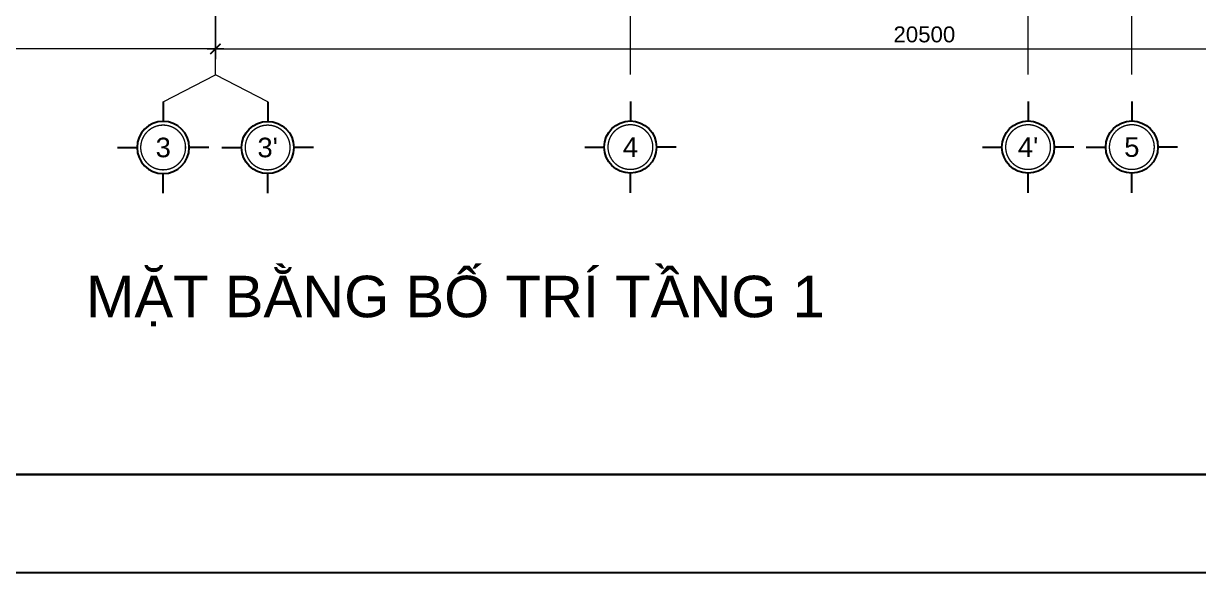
# Model space of a CAD drawing. Header units: millimetres. Extents: x 886808 to 1650903, y -1008069 to 230892.
# Drawn here: x 942144 to 959133, y -390699 to -382753 of the extents above; entities that cross this region are included whole.
import ezdxf
from ezdxf.enums import TextEntityAlignment as Align

# ---------------------------------------------------------------- set-up
doc = ezdxf.new("R2010")
doc.units = ezdxf.units.MM
for name, pattern in [('CENTER', [2, 1.25, -0.25, 0.25, -0.25]), ('CENTER2', [28.575, 19.05, -3.175, 3.175, -3.175]), ('CONTINOUS', [0])]:
    doc.linetypes.add(name, pattern=pattern)
doc.layers.get('0').update_dxf_attribs({"lineweight": 0})
for name, color, linetype, lineweight in [('8l NET TO', 8, 'Continuous', 9), ('A-Wall', 113, 'Continuous', 30), ('A_Dim', 8, 'Continuous', 5), ('net truc', 250, 'CENTER2', 5), ('Q - TEN PHONG', 7, 'Continuous', 18), ('Text', 250, 'Continuous', 25)]:
    doc.layers.add(name, color=color, linetype=linetype, lineweight=lineweight)
doc.styles.add('Arial', font='arial.ttf', dxfattribs={"height": 253.361452})
doc.styles.add('DAT', font='')
doc.styles.add('TIÊU ĐỀ', font='arial.ttf', dxfattribs={"height": 230})
doc.styles.get('DAT').set_extended_font_data('VNI-Helve')
doc.dimstyles.new('1-100', dxfattribs={"dimtxt": 230, "dimasz": 150, "dimexe": 150, "dimexo": 300, "dimgap": 90, "dimtad": 1, "dimdec": 0, "dimrnd": 5, "dimzin": 0, "dimtxsty": 'TIÊU ĐỀ', "dimblk": 'ARCHTICK', "dimcen": 100, "dimdle": 120, "dimclrd": 256, "dimclre": 256, "dimclrt": 2, "dimadec": 0, "dimazin": 0, "dimtfac": 1, "dimtdec": 0, "dimtix": 1, "dimtmove": 1, "dimatfit": 3, "dimldrblk": 'OPEN30', "dimfxl": 900, "dimtolj": 1, "dimtzin": 0, "dimlwd": 13, "dimlwe": 13, "dimarcsym": 1})

# ---------------------------------------------------------------- blocks, each defined once
blk = doc.blocks.new('*U900')
for p, q in [((0, 7), (0, 4)), ((-7, 0), (-4, 0)), ((7, 0), (4, 0)), ((0, -7), (0, -4))]:
    blk.add_line(p, q)
blk.add_circle((0, 0), 4)
at = {"layer": 'net truc', "color": 4, "linetype": 'CONTINOUS', "ltscale": 0.08, "const_width": 0.208}
blk.add_lwpolyline([(3.43, -0.02, 0.414214), (0.02, 3.43, 2.414214), (3.43, -0.02, 0.24166)], format="xyb", dxfattribs=at)
at = {"color": 7, "style": 'Arial', "flags": 8}
blk.add_attdef('DETAIL#', text='', height=3, dxfattribs=at).set_placement((0, 0), align=Align.MIDDLE_CENTER)
blk = doc.blocks.new('TRUC KHU BEP')
at = {"layer": '8l NET TO', "color": 251, "linetype": 'CENTER', "ltscale": 1000, "true_color": 0x636466, "transparency": 33554636}
blk.add_line((10000, -3999), (10000, 41158), dxfattribs=at)
blk.add_lwpolyline([(9244, -4387), (10000, -3999)], dxfattribs=at)
at = {"layer": 'Text', "transparency": 33554636}
ref = blk.add_blockref('*U900', (9244, -5048), dxfattribs=dict(at, xscale=-94.41941626506186, yscale=94.41941626506186, zscale=94.41941626506186))
ref.add_attrib('DETAIL#', '3', dxfattribs={"layer": '0', "color": 7, "height": 283, "style": 'Arial', "flags": 8}).set_placement((9246, -5048), align=Align.MIDDLE_CENTER)
blk = doc.blocks.new('_ArchTick')
at = {"color": 0, "linetype": 'ByBlock', "const_width": 0.15}
blk.add_lwpolyline([(-0.5, -0.5), (0.5, 0.5)], dxfattribs=at)
blk = doc.blocks.new('*D1040')
at = {"layer": 'A_Dim', "lineweight": 13, "transparency": 16777216}
for p, q in [((965419, -379799), (965419, -383270)), ((944919, -380278), (944919, -383270)), ((944799, -383120), (965539, -383120))]:
    blk.add_line(p, q, dxfattribs=at)
at = {"layer": 'Defpoints', "color": 0, "transparency": 16777216}
for p in [(965419, -379499), (944919, -379978), (965419, -383120)]:
    blk.add_point(p, dxfattribs=at)
at = {"layer": 'A_Dim', "lineweight": 13, "transparency": 16777216, "xscale": 150, "yscale": 150, "zscale": 150, "rotation": 180}
blk.add_blockref('_ArchTick', (944919, -383120), dxfattribs=at)
at = {"layer": 'A_Dim', "lineweight": 13, "transparency": 16777216, "xscale": 150, "yscale": 150, "zscale": 150}
blk.add_blockref('_ArchTick', (965419, -383120), dxfattribs=at)
at = {"layer": 'A_Dim', "color": 2, "transparency": 16777216, "insert": (955169, -382912), "char_height": 230, "attachment_point": 5, "style": 'TIÊU ĐỀ'}
blk.add_mtext('\\A1;20500', dxfattribs=at)
blk = doc.blocks.new('_Open30')
at = {"color": 0, "linetype": 'ByBlock', "lineweight": -2}
for p, q in [((-1, 0.27), (0, 0)), ((0, 0), (-1, -0.27)), ((0, 0), (-1, 0))]:
    blk.add_line(p, q, dxfattribs=at)
blk = doc.blocks.new('*D225')
at = {"layer": 'A_Dim', "lineweight": 13, "transparency": 16777216}
for p, q in [((934989, -380212), (934989, -383270)), ((944919, -380278), (944919, -383270)), ((945039, -383120), (934869, -383120))]:
    blk.add_line(p, q, dxfattribs=at)
at = {"layer": 'Defpoints', "color": 0, "transparency": 16777216}
for p in [(934989, -379912), (944919, -379978), (934989, -383120)]:
    blk.add_point(p, dxfattribs=at)
at = {"layer": 'A_Dim', "lineweight": 13, "transparency": 16777216, "xscale": 150, "yscale": 150, "zscale": 150, "rotation": 180}
blk.add_blockref('_ArchTick', (934989, -383120), dxfattribs=at)
at = {"layer": 'A_Dim', "lineweight": 13, "transparency": 16777216, "xscale": 150, "yscale": 150, "zscale": 150}
blk.add_blockref('_ArchTick', (944919, -383120), dxfattribs=at)
at = {"layer": 'A_Dim', "color": 2, "transparency": 16777216, "insert": (939954, -382912), "char_height": 230, "attachment_point": 5, "style": 'TIÊU ĐỀ'}
blk.add_mtext('\\A1;9930', dxfattribs=at)

msp = doc.modelspace()

# ---------------------------------------------------------------- linework, layer by layer
at = {"layer": '8l NET TO', "color": 251, "linetype": 'CENTER', "ltscale": 1000, "true_color": 0x636466, "transparency": 33554636}
for p, q in [((944918.6, -383492.2), (944918.6, -338335.2)), ((950918.6, -383492.2), (950918.6, -338335.2)), ((958168.6, -383492.2), (958168.6, -338335.2))]:
    msp.add_line(p, q, dxfattribs=at)
for points in [[(956668.6, -383492.2), (956668.6, -373286.9)], [(945674.2, -383886.5), (944918.6, -383498)]]:
    msp.add_lwpolyline(points, dxfattribs=at)
at = {"layer": 'A-Wall', "linetype": 'Continuous', "transparency": 33554636}
msp.add_line((998270.2, -389280.2), (918816.7, -389280.2), dxfattribs=at)
at = {"layer": 'Defpoints', "transparency": 33554636}
msp.add_lwpolyline([(915979, -390699), (999689.1, -390699), (999689.1, -331504.1), (915979, -331504.1)], close=True, dxfattribs=at)

# ---------------------------------------------------------------- block references
at = {"transparency": 33554636}
msp.add_blockref('TRUC KHU BEP', (934918.6, -379499.2), dxfattribs=at)
at = {"layer": 'Text', "transparency": 33554636, "xscale": 94.41941626506186, "yscale": 94.41941626506186, "zscale": 94.41941626506186}
for p, values in [((945674.2, -384547.4), {'DETAIL#': "3'"}), ((950918.6, -384541.6), {'DETAIL#': '4'}), ((956668.6, -384541.6), {'DETAIL#': "4'"}), ((958168.6, -384541.6), {'DETAIL#': '5'})]:
    msp.add_blockref('*U900', p, dxfattribs=at).add_auto_attribs(values)

# ---------------------------------------------------------------- texts
at = {"layer": 'Q - TEN PHONG', "transparency": 33554636, "insert": (948389.1, -386403.6), "char_height": 601.002, "width": 15887.146, "attachment_point": 2, "style": 'DAT'}
msp.add_mtext('{\\fArial|b0|i0|c0|p34;MẶT BẰNG BỐ TRÍ TẦNG 1}', dxfattribs=at)

# ---------------------------------------------------------------- dimensions: what is measured, and where the dimension line sits
at = {"layer": 'A_Dim', "transparency": 33554636}
for base, p2, picture, middle in [((965418.6, -383119.7), (965418.6, -379499.2), '*D1040', (955168.6, -382912.3)), ((934988.6, -383119.7), (934988.6, -379912.1), '*D225', (939953.6, -382912.2))]:
    dim = msp.add_linear_dim(base=base, p1=(944918.6, -379978.3), p2=p2, dimstyle='1-100', override={"dimscale": 1}, dxfattribs=at)
    dim.commit()
    dim.dimension.update_dxf_attribs({"geometry": picture, "text_midpoint": middle})

doc.saveas('drawing.dxf')
